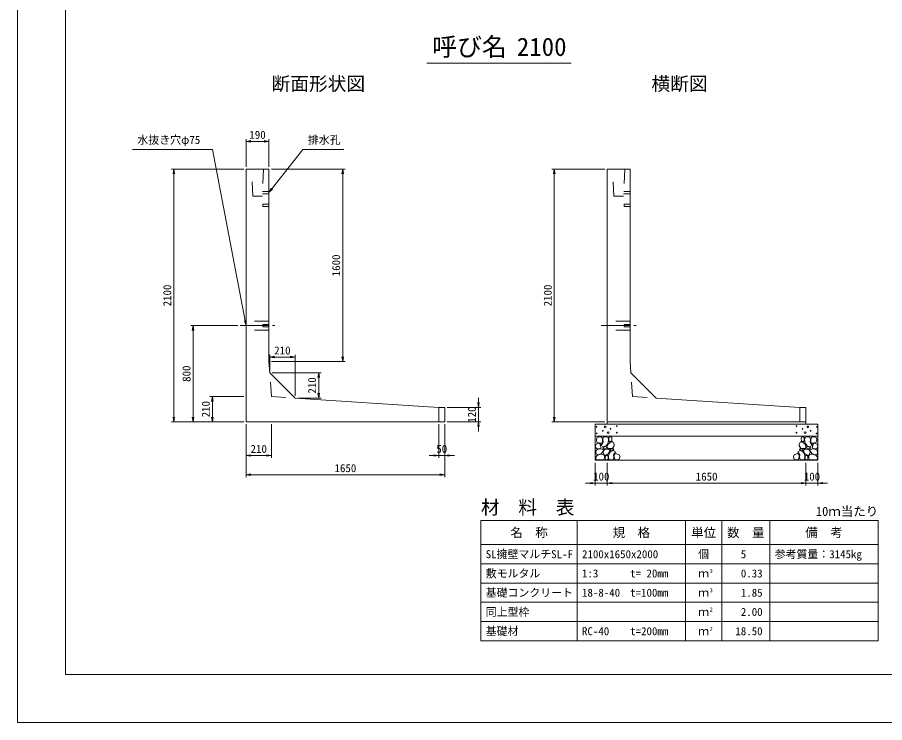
# Model space of a CAD drawing. Units: millimetres at full size, sheet at 1:20. Extents: x 95510 to 112330, y -109759 to -97879.
# Drawn here: x 95510 to 102714, y -109759 to -103898 of the extents above; entities that cross this region are included whole.
import ezdxf
from ezdxf.enums import TextEntityAlignment as Align

# ---------------------------------------------------------------- set-up
doc = ezdxf.new("R2010")
doc.units = ezdxf.units.MM
doc.header["$LTSCALE"] = 20
doc.linetypes.add('CHAIN', pattern=[18.5, 12, -1.5, 3.5, -1.5])
doc.linetypes.add('DASHED_SPACED', pattern=[12, 6, -6])
for name, color, linetype, lineweight in [('D-BMK', 2, 'CHAIN', 13), ('D-DCR-HCHn', 4, 'Continuous', 9), ('D-MTR-FRAM', 7, 'Continuous', 13), ('D-MTR-LINE', 7, 'Continuous', 13), ('D-STR-DIM', 7, 'Continuous', 9), ('D-STR-STRn', 1, 'Continuous', 13), ('D-STR-TXT', 7, 'Continuous', 9), ('D-TTL', 2, 'Continuous', 13), ('D-TTL-TXT', 7, 'Continuous', 13)]:
    doc.layers.add(name, color=color, linetype=linetype, lineweight=lineweight)
doc.layers.add('D-MTR', color=7, linetype='Continuous')
doc.layers.add('D-MTR-TXT', color=7, linetype='Continuous')
doc.styles.add('ＭＳ ゴシック', font='')
doc.styles.get('ＭＳ ゴシック').set_extended_font_data('MS Gothic')

# ---------------------------------------------------------------- blocks, each defined once
blk = doc.blocks.new('open_arrow')
at = {"color": 0, "linetype": 'Continuous', "lineweight": -2}
blk.add_lwpolyline([(7.5, 1.25), (0, 0), (7.5, -1.25)], dxfattribs=at)

msp = doc.modelspace()

# ---------------------------------------------------------------- linework, layer by layer
at = {"layer": 'D-BMK'}
for p, q in [((97360.11, -106458.73), (97650.11, -106458.73)), ((100360.11, -106458.73), (100650.11, -106458.73))]:
    msp.add_line(p, q, dxfattribs=at)
at = {"layer": 'D-DCR-HCHn'}
for points in [[(100361.31, -107387.13), (100340.51, -107382.51), (100322.01, -107391.76), (100319.7, -107412.56), (100324.33, -107428.74), (100347.44, -107435.67), (100363.62, -107435.67), (100370.55, -107424.12), (100370.55, -107398.69)], [(100379.8, -107384.82), (100372.87, -107405.62), (100375.18, -107428.74), (100359, -107454.17), (100379.8, -107465.72), (100402.91, -107454.17), (100416.78, -107435.67), (100421.41, -107405.62), (100416.78, -107389.44), (100402.91, -107382.51)], [(100423.72, -107389.44), (100423.72, -107417.18), (100435.27, -107424.12), (100446.83, -107417.18), (100449.14, -107401), (100446.83, -107387.13), (100430.65, -107382.51)], [(102046.5, -107389.44), (102046.5, -107417.18), (102034.95, -107424.12), (102023.39, -107417.18), (102021.08, -107401), (102023.39, -107387.13), (102039.57, -107382.51)], [(102090.42, -107384.82), (102097.35, -107405.62), (102095.04, -107428.74), (102111.22, -107454.17), (102090.42, -107465.72), (102067.31, -107454.17), (102053.44, -107435.67), (102048.81, -107405.62), (102053.44, -107389.44), (102067.31, -107382.51)], [(102108.91, -107387.13), (102129.71, -107382.51), (102148.21, -107391.76), (102150.52, -107412.56), (102145.9, -107428.74), (102122.78, -107435.67), (102106.6, -107435.67), (102099.67, -107424.12), (102099.67, -107398.69)], [(100317.39, -107444.92), (100310.46, -107465.72), (100319.7, -107479.59), (100342.82, -107481.9), (100358.6, -107475.13), (100352.06, -107458.79), (100356.69, -107449.54), (100347.44, -107440.3), (100333.57, -107435.67)], [(100384.42, -107465.72), (100372.87, -107474.97), (100377.49, -107481.9), (100393.67, -107481.9), (100400.6, -107479.59), (100405.23, -107470.35), (100398.29, -107463.41)], [(100419.09, -107440.3), (100407.54, -107468.03), (100416.78, -107479.59), (100444.52, -107479.59), (100456.08, -107474.97), (100467.64, -107458.79), (100467.64, -107444.92), (100456.08, -107426.43), (100442.21, -107424.12)], [(102051.13, -107440.3), (102062.68, -107468.03), (102053.44, -107479.59), (102025.7, -107479.59), (102014.14, -107474.97), (102002.58, -107458.79), (102002.58, -107444.92), (102014.14, -107426.43), (102028.01, -107424.12)], [(102085.8, -107465.72), (102097.35, -107474.97), (102092.73, -107481.9), (102076.55, -107481.9), (102069.62, -107479.59), (102064.99, -107470.35), (102071.93, -107463.41)], [(102152.83, -107444.92), (102159.76, -107465.72), (102150.52, -107479.59), (102127.4, -107481.9), (102111.62, -107475.13), (102118.16, -107458.79), (102113.53, -107449.54), (102122.78, -107440.3), (102136.65, -107435.67)], [(100361.27, -107521.72), (100378.39, -107496.04), (100376.25, -107489.62), (100352.7, -107483.19), (100331.3, -107485.33), (100316.32, -107498.18), (100314.18, -107513.16), (100316.32, -107528.14), (100333.44, -107532.42)], [(100369.83, -107575.22), (100384.81, -107568.8), (100389.09, -107547.4), (100380.53, -107532.42), (100365.55, -107528.14), (100346.28, -107530.28), (100324.88, -107538.84), (100314.18, -107551.68), (100314.18, -107566.66), (100320.6, -107575.22), (100346.28, -107573.08)], [(100421.19, -107521.72), (100431.89, -107496.04), (100423.33, -107485.33), (100397.65, -107485.33), (100386.95, -107489.62), (100376.25, -107504.6), (100376.25, -107517.44), (100386.95, -107534.56), (100399.79, -107536.7)], [(100416.91, -107568.8), (100416.91, -107543.12), (100406.21, -107536.7), (100395.51, -107543.12), (100393.37, -107558.1), (100395.51, -107570.94), (100410.49, -107575.22)], [(100457.58, -107573.08), (100464, -107553.82), (100461.86, -107532.42), (100476.84, -107508.88), (100457.58, -107498.18), (100436.17, -107508.88), (100423.33, -107526), (100419.05, -107553.82), (100423.33, -107568.8), (100436.17, -107575.22)], [(100453.3, -107498.18), (100464, -107489.62), (100459.72, -107483.19), (100444.73, -107483.19), (100438.31, -107485.33), (100434.03, -107493.9), (100440.45, -107500.32)], [(100474.7, -107570.94), (100493.96, -107575.22), (100511.08, -107566.66), (100513.22, -107547.4), (100508.94, -107532.42), (100487.54, -107526), (100472.56, -107526), (100466.14, -107536.7), (100466.14, -107560.24)], [(101995.52, -107570.94), (101976.26, -107575.22), (101959.14, -107566.66), (101957, -107547.4), (101961.28, -107532.42), (101982.68, -107526), (101997.66, -107526), (102004.08, -107536.7), (102004.08, -107560.24)], [(102012.64, -107573.08), (102006.22, -107553.82), (102008.36, -107532.42), (101993.38, -107508.88), (102012.64, -107498.18), (102034.05, -107508.88), (102046.89, -107526), (102051.17, -107553.82), (102046.89, -107568.8), (102034.05, -107575.22)], [(102016.92, -107498.18), (102006.22, -107489.62), (102010.5, -107483.19), (102025.49, -107483.19), (102031.91, -107485.33), (102036.19, -107493.9), (102029.77, -107500.32)], [(102049.03, -107521.72), (102038.33, -107496.04), (102046.89, -107485.33), (102072.57, -107485.33), (102083.27, -107489.62), (102093.97, -107504.6), (102093.97, -107517.44), (102083.27, -107534.56), (102070.43, -107536.7)], [(102053.31, -107568.8), (102053.31, -107543.12), (102064.01, -107536.7), (102074.71, -107543.12), (102076.85, -107558.1), (102074.71, -107570.94), (102059.73, -107575.22)], [(102100.39, -107575.22), (102085.41, -107568.8), (102081.13, -107547.4), (102089.69, -107532.42), (102104.67, -107528.14), (102123.94, -107530.28), (102145.34, -107538.84), (102156.04, -107551.68), (102156.04, -107566.66), (102149.62, -107575.22), (102123.94, -107573.08)], [(102108.96, -107521.72), (102091.83, -107496.04), (102093.97, -107489.62), (102117.52, -107483.19), (102138.92, -107485.33), (102153.9, -107498.18), (102156.04, -107513.16), (102153.9, -107528.14), (102136.78, -107532.42)]]:
    msp.add_lwpolyline(points, close=True, dxfattribs=at)
for centre, radius in [((100320.84, -107301.3), 3), ((100372.4, -107332.97), 3), ((100393.45, -107301.3), 7.5), ((100437.82, -107317.09), 3), ((100488.24, -107295.25), 3), ((101981.98, -107295.25), 3), ((102032.4, -107317.09), 3), ((102076.77, -107301.3), 7.5), ((102097.82, -107332.97), 3), ((102149.38, -107301.3), 3), ((100321.98, -107354.81), 3), ((100416.77, -107348.76), 7.5), ((100489.38, -107348.76), 3), ((101980.84, -107348.76), 3), ((102053.45, -107348.76), 7.5), ((102148.24, -107354.81), 3)]:
    msp.add_circle(centre, radius, dxfattribs=at)
at = {"layer": 'D-MTR-FRAM'}
for p, q in [((99360.11, -108078.73), (102660.11, -108078.73)), ((99360.11, -108078.73), (99360.11, -109078.73)), ((102660.11, -108078.73), (102660.11, -109078.73)), ((99360.11, -109078.73), (102660.11, -109078.73))]:
    msp.add_line(p, q, dxfattribs=at)
at = {"layer": 'D-MTR-LINE'}
for p, q in [((100160.11, -108078.73), (100160.11, -109078.73)), ((101060.11, -108078.73), (101060.11, -109078.73)), ((101360.11, -108078.73), (101360.11, -109078.73)), ((101760.11, -108078.73), (101760.11, -109078.73)), ((99360.11, -108278.73), (102660.11, -108278.73)), ((99360.11, -108438.73), (102660.11, -108438.73)), ((99360.11, -108598.73), (102660.11, -108598.73)), ((99360.11, -108758.73), (102660.11, -108758.73)), ((99360.11, -108918.73), (102660.11, -108918.73))]:
    msp.add_line(p, q, dxfattribs=at)
at = {"layer": 'D-STR-DIM'}
for p, q in [((97410.11, -105138.73), (97410.11, -104908.73)), ((97410.11, -104928.73), (97600.11, -104928.73)), ((97600.11, -105138.73), (97600.11, -104908.73)), ((97390.11, -105158.73), (96790.11, -105158.73)), ((96810.11, -107258.73), (96810.11, -105158.73)), ((97620.11, -105158.73), (98232.83, -105158.73)), ((98212.83, -106758.73), (98212.83, -105158.73)), ((100390.11, -105158.73), (99950.11, -105158.73)), ((99970.11, -107258.73), (99970.11, -105158.73)), ((97340.11, -106458.73), (96950.11, -106458.73)), ((96970.11, -107258.73), (96970.11, -106458.73)), ((97606.5, -106831.44), (97606.5, -106700.85)), ((97606.5, -106720.85), (97816.5, -106720.85)), ((97816.5, -107041.44), (97816.5, -106700.85)), ((97620.11, -106758.73), (98232.83, -106758.73)), ((97626.5, -106851.44), (98032.83, -106851.44)), ((98012.83, -107061.44), (98012.83, -106851.44)), ((97390.11, -107048.73), (97110.11, -107048.73)), ((97130.11, -107258.73), (97130.11, -107048.73)), ((97836.5, -107061.44), (98032.83, -107061.44)), ((99340.11, -107058.73), (99340.11, -107338.73)), ((99080.11, -107138.73), (99360.11, -107138.73)), ((97390.11, -107258.73), (96790.11, -107258.73)), ((97390.11, -107258.73), (96950.11, -107258.73)), ((97390.11, -107258.73), (97110.11, -107258.73)), ((99080.11, -107258.73), (99360.11, -107258.73)), ((100390.11, -107258.73), (99950.11, -107258.73)), ((97410.11, -107278.73), (97410.11, -107718.73)), ((97410.11, -107278.73), (97410.11, -107558.73)), ((97620.11, -107278.73), (97620.11, -107558.73)), ((99010.11, -107278.73), (99010.11, -107558.73)), ((99060.11, -107278.73), (99060.11, -107718.73)), ((99060.11, -107278.73), (99060.11, -107558.73)), ((97410.11, -107538.73), (97620.11, -107538.73)), ((98930.11, -107538.73), (99140.11, -107538.73)), ((100310.11, -107598.73), (100310.11, -107788.73)), ((100410.11, -107598.73), (100410.11, -107788.73)), ((100410.11, -107598.73), (100410.11, -107788.73)), ((102060.11, -107598.73), (102060.11, -107788.73)), ((102060.11, -107598.73), (102060.11, -107788.73)), ((102160.11, -107598.73), (102160.11, -107788.73)), ((99060.11, -107698.73), (97410.11, -107698.73)), ((100490.11, -107768.73), (100230.11, -107768.73)), ((100410.11, -107768.73), (102060.11, -107768.73)), ((101980.11, -107768.73), (102240.11, -107768.73))]:
    msp.add_line(p, q, dxfattribs=at)
at = {"layer": 'D-STR-STRn'}
for p, q in [((97410.11, -107258.73), (97410.11, -105158.73)), ((97410.11, -105158.73), (97600.11, -105158.73)), ((97600.11, -105158.73), (97600.11, -106758.73)), ((100410.11, -107258.73), (100410.11, -105158.73)), ((100410.11, -105158.73), (100600.11, -105158.73)), ((100600.11, -105158.73), (100600.11, -106758.73)), ((97600.11, -106758.73), (97606.5, -106851.44)), ((100600.11, -106758.73), (100606.5, -106851.44)), ((97606.5, -106851.44), (97816.5, -107061.44)), ((100606.5, -106851.44), (100816.5, -107061.44)), ((97816.5, -107061.44), (99010.11, -107138.73)), ((100816.5, -107061.44), (102010.11, -107138.73)), ((99010.11, -107138.73), (99060.11, -107138.73)), ((99010.11, -107258.73), (99010.11, -107138.73)), ((99060.11, -107258.73), (99060.11, -107138.73)), ((99060.11, -107158.73), (99060.11, -107258.73)), ((102010.11, -107138.73), (102060.11, -107138.73)), ((102010.11, -107258.73), (102010.11, -107138.73)), ((102060.11, -107258.73), (102060.11, -107138.73)), ((102060.11, -107158.73), (102060.11, -107258.73)), ((99060.11, -107258.73), (97410.11, -107258.73)), ((100410.11, -107258.73), (100410.11, -107278.73)), ((102060.11, -107258.73), (100410.11, -107258.73)), ((102060.11, -107258.73), (102060.11, -107278.73)), ((100310.11, -107578.73), (100310.11, -107278.73)), ((100310.11, -107278.73), (102160.11, -107278.73)), ((102160.11, -107278.73), (102160.11, -107578.73)), ((100310.11, -107378.73), (102160.11, -107378.73)), ((100310.11, -107578.73), (102160.11, -107578.73))]:
    msp.add_line(p, q, dxfattribs=at)
at = {"layer": 'D-STR-STRn', "linetype": 'DASHED_SPACED'}
for p, q in [((97465.11, -105383.73), (97455.11, -105158.73)), ((97555.11, -105158.73), (97545.11, -105383.73)), ((100465.11, -105383.73), (100455.11, -105158.73)), ((100555.11, -105158.73), (100545.11, -105383.73)), ((97545.11, -105383.73), (97465.11, -105383.73)), ((97546, -105363.73), (97600.11, -105363.73)), ((97546.89, -105343.73), (97600.11, -105343.73)), ((100545.11, -105383.73), (100465.11, -105383.73)), ((100546, -105363.73), (100600.11, -105363.73)), ((100546.89, -105343.73), (100600.11, -105343.73)), ((97600.11, -106421.23), (97410.11, -106421.23)), ((100600.11, -106421.23), (100410.11, -106421.23)), ((97600.11, -106496.23), (97410.11, -106496.23)), ((100600.11, -106496.23), (100410.11, -106496.23))]:
    msp.add_line(p, q, dxfattribs=at)
at = {"layer": 'D-STR-STRn', "color": 2, "linetype": 'DASHED_SPACED'}
for p, q in [((97620.11, -107048.73), (97606.5, -106851.44)), ((100620.11, -107048.73), (100606.5, -106851.44)), ((97620.11, -107048.73), (97816.5, -107061.44)), ((100620.11, -107048.73), (100816.5, -107061.44))]:
    msp.add_line(p, q, dxfattribs=at)
at = {"layer": 'D-STR-STRn', "linetype": 'DASHED_SPACED'}
for points in [[(97600.11, -105449.23), (97550.11, -105449.23), (97550.11, -105468.23), (97600.11, -105468.23)], [(100600.11, -105449.23), (100550.11, -105449.23), (100550.11, -105468.23), (100600.11, -105468.23)], [(97600.11, -106449.23), (97550.11, -106449.23), (97550.11, -106468.23), (97600.11, -106468.23)], [(100600.11, -106449.23), (100550.11, -106449.23), (100550.11, -106468.23), (100600.11, -106468.23)]]:
    msp.add_lwpolyline(points, dxfattribs=at)
at = {"layer": 'D-STR-TXT'}
for p, q in [((97130.11, -104996.51), (96467.93, -104996.51)), ((97880.11, -104996.51), (98222.29, -104996.51))]:
    msp.add_line(p, q, dxfattribs=at)
for points in [[(97410.11, -106458.73), (97402.59, -106419.44), (97130.11, -104996.51)], [(97600.11, -105353.73), (97624.79, -105322.25), (97880.11, -104996.51)]]:
    msp.add_lwpolyline(points, dxfattribs=at)
at = {"layer": 'D-TTL'}
for points in [[(95510.11, -109758.73), (112330.11, -109758.73), (112330.11, -97878.73), (95510.11, -97878.73)], [(95910.11, -109358.73), (111930.11, -109358.73), (111930.11, -98278.73), (95910.11, -98278.73)]]:
    msp.add_lwpolyline(points, close=True, dxfattribs=at)
at = {"layer": 'D-TTL-TXT'}
msp.add_line((98910.11, -104278.73), (100110.11, -104278.73), dxfattribs=at)

# ---------------------------------------------------------------- block references
at = {"layer": 'D-STR-DIM', "xscale": 5.33, "yscale": 5.33}
for p in [(97410.11, -104928.73), (97606.5, -106720.85), (97410.11, -107538.73), (99060.11, -107538.73), (97410.11, -107698.73), (100410.11, -107768.73), (100410.11, -107768.73), (102160.11, -107768.73)]:
    msp.add_blockref('open_arrow', p, dxfattribs=at)
for p, rotation in [((97600.11, -104928.73), 180), ((96810.11, -105158.73), 270), ((98212.83, -105158.73), 270), ((99970.11, -105158.73), 270), ((96970.11, -106458.73), 270), ((97816.5, -106720.85), 180), ((98212.83, -106758.73), 90), ((98012.83, -106851.44), 270), ((98012.83, -107061.44), 90), ((97130.11, -107048.73), 270), ((99340.11, -107138.73), 90), ((96810.11, -107258.73), 90), ((96970.11, -107258.73), 90), ((97130.11, -107258.73), 90), ((99340.11, -107258.73), 270), ((99970.11, -107258.73), 90), ((97620.11, -107538.73), 180), ((99010.11, -107538.73), 180), ((99060.11, -107698.73), 180), ((100310.11, -107768.73), 180), ((102060.11, -107768.73), 180), ((102060.11, -107768.73), 180)]:
    msp.add_blockref('open_arrow', p, dxfattribs=dict(at, rotation=rotation))
at = {"layer": 'D-STR-TXT', "xscale": 5.33, "yscale": 5.33}
for p, rotation in [((97600.11, -105353.73), 51.9), ((97410.11, -106458.73), 100.8)]:
    msp.add_blockref('open_arrow', p, dxfattribs=dict(at, rotation=rotation))

# ---------------------------------------------------------------- texts
at = {"layer": 'D-MTR', "style": 'ＭＳ ゴシック'}
msp.add_text('材\u3000料\u3000表', height=113.9, dxfattribs=at).set_placement((99360.11, -108060.58), align=Align.BOTTOM_LEFT)
msp.add_text('10ｍ当たり', height=75.95, dxfattribs=at).set_placement((102660.11, -108063.29), align=Align.BOTTOM_RIGHT)
at = {"layer": 'D-MTR-TXT', "style": 'ＭＳ ゴシック'}
for s, height, p in [('名\u3000称', 75.95, (99760.11, -108178.73)), ('規\u3000格', 75.95, (100610.11, -108178.73)), ('単位', 75.95, (101210.11, -108178.73)), ('数\u3000量', 75.95, (101560.11, -108178.73)), ('備\u3000考', 75.95, (102210.11, -108178.73)), ('個', 66.46, (101210.11, -108358.73)), ('ｍ', 66.46, (101210.11, -108518.73)), ('ｍ', 66.46, (101210.11, -108678.73)), ('ｍ', 66.46, (101210.11, -108838.73)), ('ｍ', 66.46, (101210.11, -108998.73))]:
    msp.add_text(s, height=height, dxfattribs=at).set_placement(p, align=Align.MIDDLE_CENTER)
for s, p in [('SL擁壁マルチSL-F', (99400.11, -108358.73)), ('2100x1650x2000', (100200.11, -108358.73)), ('参考質量：3145kg', (101800.11, -108358.73)), ('敷モルタル', (99400.11, -108518.73)), ('1:3', (100200.11, -108518.73)), ('t= 20mm', (100600.11, -108518.73)), ('基礎コンクリート', (99400.11, -108678.73)), ('18-8-40', (100200.11, -108678.73)), ('t=100mm', (100600.11, -108678.73)), ('同上型枠', (99400.11, -108838.73)), ('基礎材', (99400.11, -108998.73)), ('RC-40', (100200.11, -108998.73)), ('t=200mm', (100600.11, -108998.73))]:
    msp.add_text(s, height=66.46, dxfattribs=at).set_placement(p, align=Align.MIDDLE_LEFT)
for s, p in [('5', (101563.66, -108358.73)), ('0.33', (101700.11, -108518.73)), ('1.85', (101700.11, -108678.73)), ('2.00', (101700.11, -108838.73)), ('18.50', (101700.11, -108998.73))]:
    msp.add_text(s, height=66.46, dxfattribs=at).set_placement(p, align=Align.MIDDLE_RIGHT)
for s, p in [('3', (101260.11, -108525.1)), ('3', (101260.11, -108685.1)), ('2', (101260.11, -108845.1)), ('2', (101260.11, -109005.1))]:
    msp.add_text(s, height=33.23, dxfattribs=at).set_placement(p, align=Align.BOTTOM_LEFT)
at = {"layer": 'D-STR-DIM', "style": 'ＭＳ ゴシック'}
for s, p in [('190', (97505.11, -104873.73)), ('210', (97711.5, -106665.85)), ('210', (97515.11, -107483.73)), ('50', (99035.11, -107483.73)), ('1650', (98235.11, -107643.73)), ('100', (100360.11, -107713.73)), ('1650', (101235.11, -107713.73)), ('100', (102110.11, -107713.73))]:
    msp.add_text(s, height=66.46, dxfattribs=at).set_placement(p, align=Align.MIDDLE_CENTER)
for s, p in [('1600', (98157.83, -105958.73)), ('2100', (96755.11, -106208.73)), ('2100', (99915.11, -106208.73)), ('800', (96915.11, -106858.73)), ('210', (97957.83, -106956.44)), ('210', (97075.11, -107153.73)), ('120', (99285.11, -107198.73))]:
    msp.add_text(s, height=66.46, rotation=90, dxfattribs=at).set_placement(p, align=Align.MIDDLE_CENTER)
at = {"layer": 'D-STR-TXT', "style": 'ＭＳ ゴシック'}
for s, p in [('水抜き穴φ75', (96507.51, -104969.26)), ('排水孔', (97922.91, -104969.26))]:
    msp.add_text(s, height=66.46, dxfattribs=at).set_placement(p, align=Align.BOTTOM_LEFT)
at = {"layer": 'D-TTL-TXT', "style": 'ＭＳ ゴシック'}
for s, height, p in [('呼び名', 151.9, (99265.11, -104263.73)), ('2100', 151.9, (99865.11, -104263.73)), ('断面形状図', 113.9, (98010.11, -104540.58)), ('横断図', 113.9, (101010.11, -104540.58))]:
    msp.add_text(s, height=height, dxfattribs=at).set_placement(p, align=Align.BOTTOM_CENTER)

doc.saveas('drawing.dxf')
